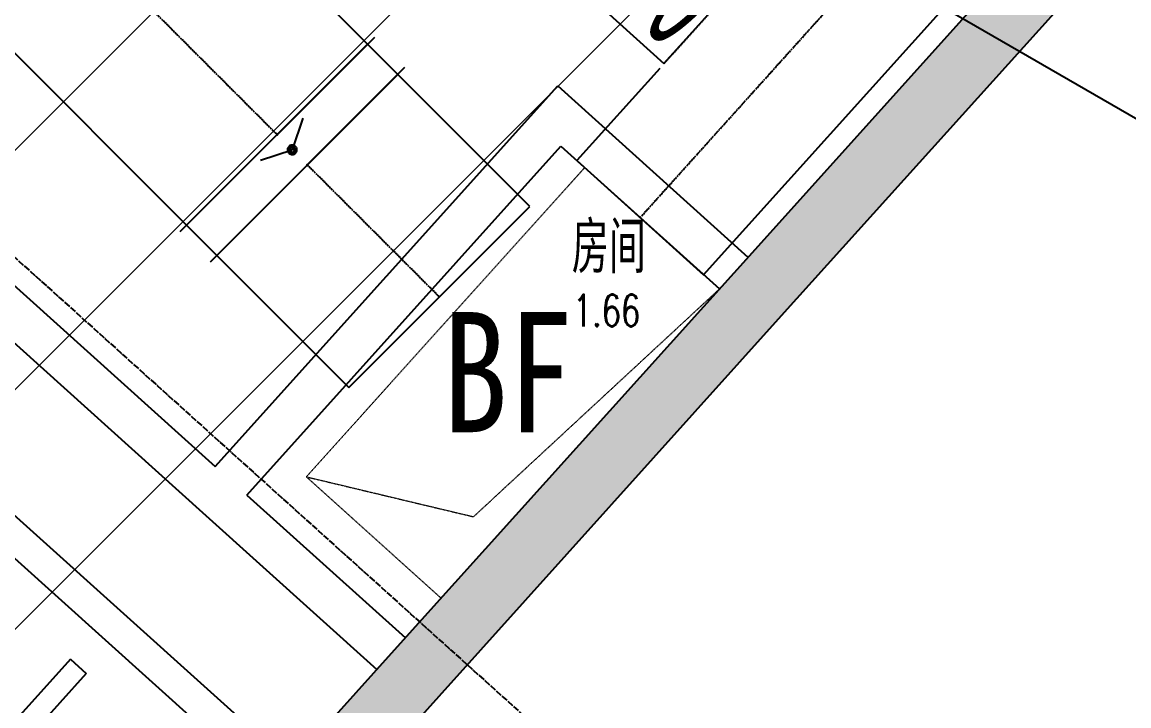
# Model space of a CAD drawing. Extents: x -20827274 to 1300756471, y -549375 to 3431892.
# Drawn here: x 11665 to 16852, y -351657 to -348452 of the extents above; entities that cross this region are included whole.
import ezdxf

# ---------------------------------------------------------------- set-up
doc = ezdxf.new("R2010")
doc.units = 0
doc.header["$LTSCALE"] = 10
for name, pattern in [('CENTER2', [1.125, 0.75, -0.125, 0.125, -0.125]), ('DASH', [0.35, 0.25, -0.1]), ('暖附图底图$0$DASH', [0.35, 0.25, -0.1]), ('暖附图底图$0$DOTE', [2.42, 2, -0.2, 0.02, -0.2])]:
    doc.linetypes.add(name, pattern=pattern)
for name, color, linetype in [('1-zs', 3, 'Continuous'), ('DUCT-加压送风标注', 3, 'Continuous'), ('DUCT-加压送风管', 1, 'Continuous'), ('DUCT-新风法兰', 2, 'Continuous'), ('DUCT-新风阀门', 7, 'Continuous'), ('DUCT-送风中心线', 5, 'CENTER2'), ('DUCT-送风管', 4, 'Continuous'), ('H-DUCT-新风中心线', 5, 'CENTER2'), ('H-DUCT-新风管', 3, 'Continuous'), ('H-DUCT-新风管端线', 2, 'Continuous'), ('H-暖通设备', 181, 'Continuous'), ('Hvac-Hide', 8, 'DASH'), ('暖附图底图$0$00-停车位', 8, 'Continuous'), ('暖附图底图$0$1-标注暖通', 8, 'Continuous'), ('暖附图底图$0$A-ROOM_NAME', 8, 'Continuous'), ('暖附图底图$0$A-WALL', 8, 'Continuous'), ('暖附图底图$0$DOTE', 8, 'Continuous'), ('暖附图底图$0$PUB_HATCH', 8, 'Continuous'), ('暖附图底图$0$SPACE', 8, 'Continuous')]:
    doc.layers.add(name, color=color, linetype=linetype)
doc.layers.add('F-非人防区', color=105, linetype='Continuous', lineweight=15)
doc.layers.add('暖附图底图$0$HOLE', color=8, linetype='Continuous', lineweight=15)
doc.styles.add('8B2_02', font='tssdeng.shx', dxfattribs={"width": 0.6, "bigfont": 'TSSDCHN.shx'})
doc.styles.add('暖附图底图$0$8B2_01', font='simhei.ttf', dxfattribs={"width": 0.8})
doc.styles.add('暖附图底图$0$_TCH_SPACE', font='SIMPLEX', dxfattribs={"height": 5, "bigfont": 'GBCBIG'})

# ---------------------------------------------------------------- blocks, each defined once
blk = doc.blocks.new('暖附图底图$0$车位2400x5300')
at = {"layer": '暖附图底图$0$00-停车位', "color": 251}
for p, q in [((-875, -1000), (-175, -1000)), ((-875, -1100), (-875, -1000)), ((-875, -1100), (-175, -1100))]:
    blk.add_line(p, q, dxfattribs=at)
blk.add_lwpolyline([(400, -5150), (400, -5300), (1200, -5300), (1200, 0), (-1200, 0), (-1200, -5300), (-400, -5300), (-400, -5150), (-1050, -5150), (-1050, -150), (1050, -150), (1050, -5150), (400, -5150)], dxfattribs=at)
blk = doc.blocks.new('暖附图底图$0$AFSFCS')
at = {"layer": '暖附图底图$0$PUB_HATCH'}
for points in [[(19639.3, -344924.2), (19416.4, -344723.4), (15000.1, -349628.2), (15223.1, -349828.9)], [(15223.1, -349828.9), (15000.1, -349628.2), (13394.2, -351411.7), (13617.2, -351612.5)], [(13617.2, -351612.5), (13394.2, -351411.7), (-13481.7, -381260.4), (-13348.1, -381560.4)]]:
    blk.add_hatch(color=256, dxfattribs=at).paths.add_polyline_path(points)
at = {"layer": '暖附图底图$0$A-WALL'}
for p, q in [((19416.4, -344723.4), (15000.1, -349628.2)), ((19639.3, -344924.2), (15223.1, -349828.9)), ((10117, -348326.3), (12569.4, -350534.5)), ((9983.2, -348475), (12509.8, -350750)), ((12569.4, -350534.5), (14175.3, -348750.9)), ((14175.3, -348750.9), (15067, -349553.9)), ((12718, -350668.3), (14190.1, -349033.4)), ((14190.1, -349033.4), (14933.2, -349702.5)), ((15000.1, -349628.2), (13394.2, -351411.7)), ((15223.1, -349828.9), (13617.2, -351612.5)), ((12718, -350668.3), (13461.1, -351337.4)), ((12509.8, -350750), (13327.3, -351486)), ((13394.2, -351411.7), (-13481.7, -381260.4)), ((13617.2, -351612.5), (-13348.1, -381560.4))]:
    blk.add_line(p, q, dxfattribs=at)
at = {"layer": '暖附图底图$0$DOTE', "color": 127, "linetype": '暖附图底图$0$DOTE', "ltscale": 1.5}
blk.add_line((-3593.8, -335846.6), (20045.4, -357131.3), dxfattribs=at)
at = {"layer": '暖附图底图$0$HOLE', "linetype": '暖附图底图$0$DASH'}
for points in [[(13528, -351263.1), (14933.2, -349702.5), (14301.5, -349133.7), (12996.7, -350582.9), (13628.4, -351151.6)], [(12996.7, -350582.9), (13780.4, -350770.1), (14933.2, -349702.5)]]:
    blk.add_lwpolyline(points, dxfattribs=at)
at = {"layer": '暖附图底图$0$00-停车位', "rotation": 228.0000000141129}
blk.add_blockref('暖附图底图$0$车位2400x5300', (12122.9, -352823.7), dxfattribs=at)
at = {"layer": '暖附图底图$0$A-ROOM_NAME', "color": 1, "style": '暖附图底图$0$8B2_01', "width": 0.8}
blk.add_text('BF', height=563.29, dxfattribs=at).set_placement((13634.6, -350373.8))
at = {"layer": '暖附图底图$0$SPACE', "style": '暖附图底图$0$_TCH_SPACE'}
blk.add_text('房间', height=241.13, dxfattribs=at).set_placement((14241.3, -349628.4))
at = {"layer": '暖附图底图$0$SPACE', "style": '暖附图底图$0$_TCH_SPACE', "width": 0.705882}
blk.add_text('1.66', height=148.75, dxfattribs=at).set_placement((14246.7, -349877.8))
blk = doc.blocks.new('暖附图底图')
at = {"layer": '暖附图底图$0$1-标注暖通', "linetype": '暖附图底图$0$DASH'}
blk.add_blockref('暖附图底图$0$AFSFCS', (500000, 0), dxfattribs=at)

msp = doc.modelspace()

# ---------------------------------------------------------------- hatches: boundary and pattern name
at = {"layer": 'F-非人防区'}
h = msp.add_hatch(dxfattribs=at)
h.set_pattern_fill('ANSI31', color=8, scale=500)
h.set_pattern_definition([(45, (-67108.6, 126739.6), (-561.266, 561.266), [])])
edge = h.paths.add_edge_path()
edge.add_line((26041.4, -160910.4), (26041.4, -174910.4))
edge.add_line((26041.4, -174910.4), (44466.4, -174910.4))
edge.add_line((44466.4, -174910.4), (44466.4, -230535.4))
edge.add_line((44466.4, -230535.4), (29591.4, -230535.4))
edge.add_line((29591.4, -230535.4), (29591.4, -228585.4))
edge.add_line((29591.4, -228585.4), (32466.4, -228585.4))
edge.add_line((32466.4, -228585.4), (32466.4, -223185.4))
edge.add_line((32466.4, -223185.4), (6116.4, -223185.4))
edge.add_line((6116.4, -223185.4), (6116.4, -236210.4))
edge.add_line((6116.4, -236210.4), (5916.4, -236210.4))
edge.add_line((5916.4, -236210.4), (5921.1, -289912.2))
edge.add_line((5921.1, -289912.2), (35191.4, -289912.2))
edge.add_line((35191.4, -289912.2), (35191.4, -296310.4))
edge.add_line((35191.4, -296310.4), (35041.4, -296310.4))
edge.add_line((35041.4, -296310.4), (35041.4, -296910.4))
edge.add_line((35041.4, -296910.4), (35641.4, -296910.4))
edge.add_line((35641.4, -296910.4), (44736.4, -305099.6))
edge.add_line((44736.4, -305099.6), (22456.5, -329844))
edge.add_line((22456.5, -329844), (22456.5, -340006.4))
edge.add_line((22456.5, -340006.4), (-13248.1, -379660.4))
edge.add_line((-13248.1, -379660.4), (-90108.6, -379660.4))
edge.add_line((-90108.6, -379660.4), (-90108.6, -373660.4))
edge.add_line((-90108.6, -373660.4), (-91358.6, -373660.4))
edge.add_arc((-91358.6, -361660.4), 12000, 180, 270, ccw=False)
edge.add_line((-103358.6, -361660.4), (-103358.6, -333450.4))
edge.add_line((-103358.6, -333450.4), (-95358.6, -333436.6))
edge.add_line((-95358.6, -333436.6), (-95358.6, -160610.4))
edge.add_line((-95358.6, -160610.4), (-86333.4, -160610.4))
edge.add_line((-86333.4, -160610.4), (-86333.6, -149790))
edge.add_line((-86333.6, -149790), (-73433.4, -149790))
edge.add_line((-73433.4, -149790), (-73433.4, -160610.4))
edge.add_line((-73433.4, -160610.4), (26041.4, -160910.4))

# ---------------------------------------------------------------- linework, layer by layer
at = {"layer": 'DUCT-加压送风管'}
for p, q in [((14673.3, -348646.1), (15094.9, -348177.9)), ((14400.8, -348400.7), (14673.3, -348646.1))]:
    msp.add_line(p, q, dxfattribs=at)
at = {"layer": 'DUCT-新风法兰'}
for p, q in [((13316, -348523.1), (12403.8, -349435.3)), ((13457.5, -348664.7), (12545.4, -349576.9))]:
    msp.add_line(p, q, dxfattribs=at)
at = {"layer": 'DUCT-新风法兰', "color": 18, "true_color": 0x000000}
for p in [(12859.8, -348979.2, 4500), (12859.9, -348979.3, 4500), (13001.4, -349120.7, 4500), (13001.5, -349120.9, 4500)]:
    msp.add_point(p, dxfattribs=at)
at = {"layer": 'DUCT-新风阀门'}
for p, q in [((12980.2, -348901.5), (12930.7, -349050)), ((12910.4, -349041.1), (12909.1, -349044.9)), ((12912.4, -349037.5), (12910.4, -349041.1)), ((12915, -349034.3), (12912.4, -349037.5)), ((12918.1, -349031.7), (12915, -349034.3)), ((12918.2, -349041.6), (12916.9, -349044.1)), ((12921.7, -349029.7), (12918.1, -349031.7)), ((12920, -349039.4), (12918.2, -349041.6)), ((12922.2, -349037.6), (12920, -349039.4)), ((12925.6, -349028.4), (12921.7, -349029.7)), ((12923.1, -349042.4), (12921.8, -349044)), ((12924.7, -349036.2), (12922.2, -349037.6)), ((12924.6, -349041.1), (12923.1, -349042.4)), ((12926.4, -349040.1), (12924.6, -349041.1)), ((12927.5, -349035.3), (12924.7, -349036.2)), ((12929.6, -349027.9), (12925.6, -349028.4)), ((12928.4, -349039.5), (12926.4, -349040.1)), ((12930.3, -349035), (12927.5, -349035.3)), ((12930.4, -349039.3), (12928.4, -349039.5)), ((12933.7, -349028.1), (12929.6, -349027.9)), ((12933.1, -349035.2), (12930.3, -349035)), ((12932.4, -349039.4), (12930.4, -349039.3)), ((12934.4, -349040), (12932.4, -349039.4)), ((12935.9, -349036), (12933.1, -349035.2)), ((12937.7, -349029), (12933.7, -349028.1)), ((12936.2, -349040.8), (12934.4, -349040)), ((12938.5, -349037.2), (12935.9, -349036)), ((12937.9, -349042.1), (12936.2, -349040.8)), ((12941.4, -349030.7), (12937.7, -349029)), ((12939.2, -349043.6), (12937.9, -349042.1)), ((12940.7, -349038.9), (12938.5, -349037.2)), ((12942.7, -349041), (12940.7, -349038.9)), ((12944.8, -349033), (12941.4, -349030.7)), ((12944.2, -349043.5), (12942.7, -349041)), ((12947.7, -349035.9), (12944.8, -349033)), ((12950, -349039.2), (12947.7, -349035.9)), ((12951.7, -349043), (12950, -349039.2)), ((12782.2, -349099.5), (12930.7, -349050)), ((12909.1, -349044.9), (12908.5, -349049)), ((12908.5, -349049), (12908.7, -349053.1)), ((12908.7, -349053.1), (12909.6, -349057.1)), ((12909.6, -349057.1), (12911.3, -349060.8)), ((12911.3, -349060.8), (12913.6, -349064.2)), ((12913.6, -349064.2), (12916.5, -349067.1)), ((12916, -349046.8), (12915.7, -349049.7)), ((12915.7, -349049.7), (12915.9, -349052.5)), ((12915.9, -349052.5), (12916.6, -349055.3)), ((12916.9, -349044.1), (12916, -349046.8)), ((12916.5, -349067.1), (12919.9, -349069.4)), ((12916.6, -349055.3), (12917.8, -349057.8)), ((12917.8, -349057.8), (12919.6, -349060.1)), ((12919.6, -349060.1), (12921.7, -349062)), ((12920.2, -349047.7), (12919.9, -349049.8)), ((12919.9, -349049.8), (12920.1, -349051.8)), ((12919.9, -349069.4), (12923.6, -349071)), ((12920.1, -349051.8), (12920.6, -349053.8)), ((12920.8, -349045.8), (12920.2, -349047.7)), ((12920.6, -349053.8), (12921.5, -349055.6)), ((12921.8, -349044), (12920.8, -349045.8)), ((12921.5, -349055.6), (12922.7, -349057.2)), ((12921.7, -349062), (12924.1, -349063.5)), ((12922.7, -349057.2), (12924.2, -349058.6)), ((12923.6, -349071), (12927.6, -349072)), ((12924.1, -349063.5), (12926.8, -349064.5)), ((12924.2, -349058.6), (12926, -349059.7)), ((12926, -349059.7), (12927.9, -349060.4)), ((12926.8, -349064.5), (12929.6, -349065)), ((12927.6, -349072), (12931.7, -349072.1)), ((12927.9, -349060.4), (12929.9, -349060.7)), ((12929.6, -349065), (12932.4, -349064.9)), ((12929.9, -349060.7), (12931.9, -349060.7)), ((12931.7, -349072.1), (12935.7, -349071.6)), ((12931.9, -349060.7), (12933.9, -349060.2)), ((12932.4, -349064.9), (12935.2, -349064.3)), ((12933.9, -349060.2), (12935.8, -349059.4)), ((12935.2, -349064.3), (12937.8, -349063.2)), ((12935.7, -349071.6), (12939.6, -349070.3)), ((12935.8, -349059.4), (12937.5, -349058.3)), ((12937.5, -349058.3), (12938.9, -349056.8)), ((12937.8, -349063.2), (12940.2, -349061.6)), ((12938.9, -349056.8), (12940.1, -349055.2)), ((12940.3, -349045.3), (12939.2, -349043.6)), ((12939.6, -349070.3), (12943.2, -349068.3)), ((12940.1, -349055.2), (12940.9, -349053.3)), ((12940.2, -349061.6), (12942.2, -349059.6)), ((12941, -349047.2), (12940.3, -349045.3)), ((12940.9, -349053.3), (12941.3, -349051.3)), ((12941.4, -349049.2), (12941, -349047.2)), ((12941.3, -349051.3), (12941.4, -349049.2)), ((12942.2, -349059.6), (12943.8, -349057.2)), ((12943.2, -349068.3), (12946.3, -349065.7)), ((12943.8, -349057.2), (12944.9, -349054.6)), ((12945.2, -349046.1), (12944.2, -349043.5)), ((12944.9, -349054.6), (12945.6, -349051.8)), ((12945.6, -349048.9), (12945.2, -349046.1)), ((12945.6, -349051.8), (12945.6, -349048.9)), ((12946.3, -349065.7), (12948.9, -349062.5)), ((12948.9, -349062.5), (12950.9, -349059)), ((12950.9, -349059), (12952.2, -349055.1)), ((12952.6, -349046.9), (12951.7, -349043)), ((12952.2, -349055.1), (12952.8, -349051)), ((12952.8, -349051), (12952.6, -349046.9))]:
    msp.add_line(p, q, dxfattribs=at)
at = {"layer": 'DUCT-送风中心线'}
msp.add_line((14561.6, -349367.9), (18990.5, -344449.2), dxfattribs=at)
at = {"layer": 'DUCT-送风管'}
for p, q in [((14858.9, -349635.6), (19287.7, -344716.9)), ((14653.2, -348668.4), (14264.4, -349100.3)), ((14264.4, -349100.3), (14858.9, -349635.6))]:
    msp.add_line(p, q, dxfattribs=at)
at = {"layer": 'H-DUCT-新风中心线'}
for p, q in [((11140.6, -347259.9), (12859.8, -348979.2)), ((13001.5, -349120.9), (13620.7, -349740))]:
    msp.add_line(p, q, dxfattribs=at)
at = {"layer": 'H-DUCT-新风管'}
for p, q in [((13284.1, -348554.9), (11564.8, -346835.7)), ((10716.3, -347684.2), (12435.5, -349403.4)), ((12435.5, -349403.4), (13284.1, -348554.9)), ((13284.2, -348555), (13425.6, -348696.5)), ((13425.8, -348696.6), (12577.2, -349545.1)), ((14044.9, -349315.8), (13425.8, -348696.6)), ((13196.4, -350164.3), (14044.9, -349315.8)), ((12577.1, -349545), (12435.7, -349403.6)), ((12577.2, -349545.1), (13196.4, -350164.3))]:
    msp.add_line(p, q, dxfattribs=at)
at = {"layer": 'H-DUCT-新风管端线'}
for p, q in [((12435.7, -349403.6), (13284.2, -348555)), ((12577.1, -349545), (13425.6, -348696.5))]:
    msp.add_line(p, q, dxfattribs=at)
at = {"layer": 'H-暖通设备'}
msp.add_line((17269.4, -349126.2), (14249.5, -347382.6), dxfattribs=at)
at = {"layer": 'Hvac-Hide'}
msp.add_line((15094.9, -348177.9), (14673.3, -348646.1), dxfattribs=at)

# ---------------------------------------------------------------- block references
at = {"layer": '1-zs'}
msp.add_blockref('暖附图底图', (-500000, 0), dxfattribs=at)

# ---------------------------------------------------------------- texts
at = {"layer": 'DUCT-加压送风标注', "color": 1, "style": '8B2_02', "width": 0.6}
msp.add_text('%%C630', height=525, rotation=318, dxfattribs=at).set_placement((14032.8, -347998.8, 1000))

doc.saveas('drawing.dxf')
